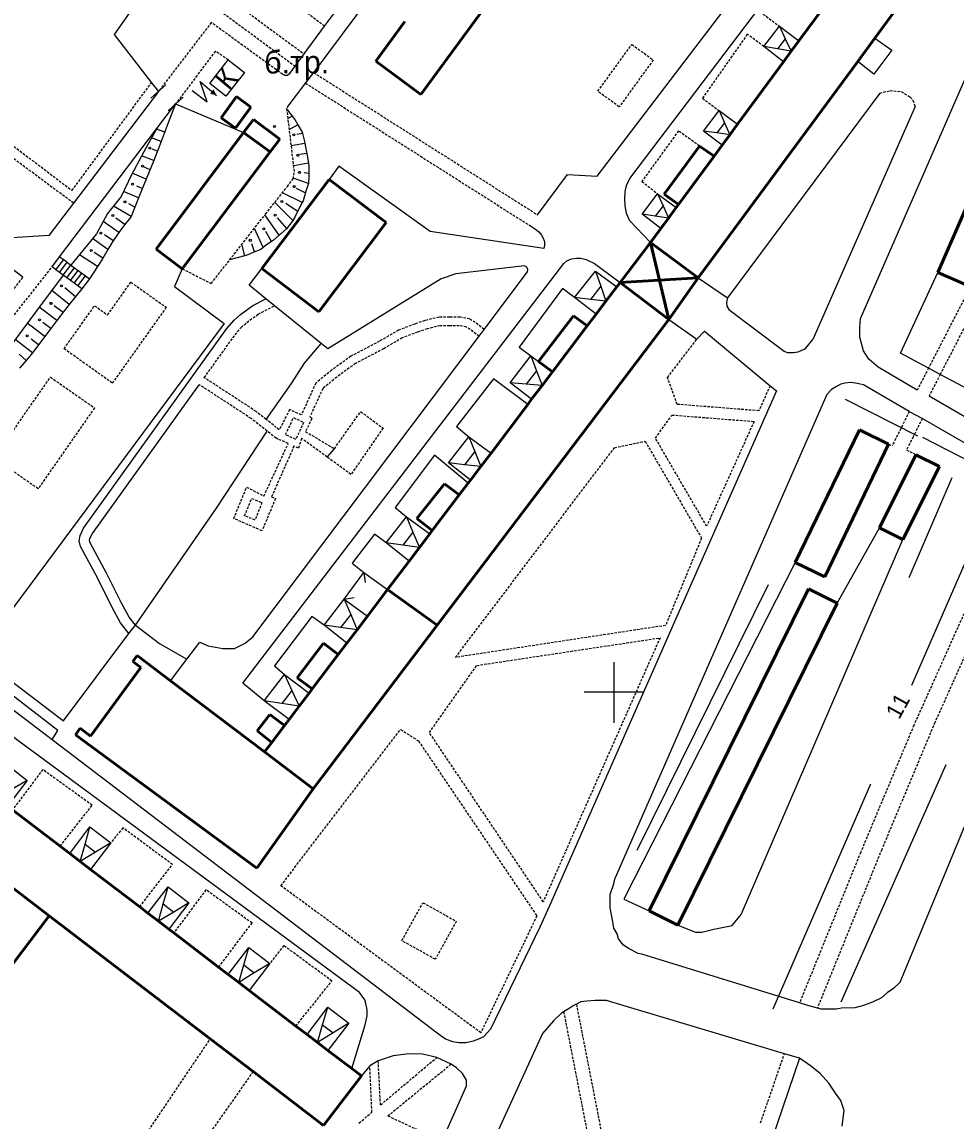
# Model space of a CAD drawing. Extents: x 1000 to 4000, y -5000 to -1000.
# Drawn here: x 1682.6 to 1867.8, y -2485 to -2267.1 of the extents above; entities that cross this region are included whole.
import ezdxf
from ezdxf.enums import TextEntityAlignment as Align

# ---------------------------------------------------------------- set-up
doc = ezdxf.new("R2010")
doc.units = 0
doc.header["$MEASUREMENT"] = 0
doc.linetypes.add('DASHED', pattern=[0.75, 0.5, -0.25])
for name, color, linetype in [('1', 7, 'CONTINUOUS'), ('11', 7, 'CONTINUOUS'), ('16', 7, 'CONTINUOUS'), ('17', 7, 'CONTINUOUS'), ('24', 7, 'CONTINUOUS'), ('25', 7, 'CONTINUOUS'), ('37', 7, 'CONTINUOUS'), ('40', 7, 'CONTINUOUS'), ('42', 7, 'CONTINUOUS'), ('6', 7, 'CONTINUOUS'), ('7', 7, 'CONTINUOUS')]:
    doc.layers.add(name, color=color, linetype=linetype)
doc.styles.get("Standard").update_dxf_attribs({"font": 'txt', "height": 0.2})

msp = doc.modelspace()

# ---------------------------------------------------------------- linework, layer by layer
at = {"layer": '1', "color": 253, "linetype": 'Continuous', "lineweight": 0}
for p, q in [((1800, -2406.06), (1800, -2394.02)), ((1805.96, -2400), (1794.04, -2400))]:
    msp.add_line(p, q, dxfattribs=at)
at = {"layer": '11', "color": 253, "linetype": 'Continuous', "lineweight": 0}
for p, q in [((1707.23, -2260.45), (1700.86, -2269.57)), ((1700.86, -2269.57), (1708.25, -2279.14)), ((1708.25, -2279.14), (1709.62, -2280.91)), ((1711.11, -2279.57), (1708.13, -2282.24)), ((1714.51, -2282.02), (1711.53, -2284.69)), ((1713.02, -2283.36), (1726.52, -2289.04)), ((1714.35, -2316.03), (1712.84, -2319.57)), ((1856.79, -2332.76), (1864.19, -2316.75)), ((1712.84, -2319.57), (1722.67, -2326.86)), ((1722.67, -2326.86), (1676.94, -2388.45)), ((1862.35, -2335.73), (1856.79, -2332.76)), ((1864.67, -2336.97), (1862.35, -2335.73)), ((1871.68, -2340.71), (1864.67, -2336.97)), ((1844.25, -2382.34), (1852.6, -2367.41)), ((1835.93, -2374.29), (1801.89, -2441.06)), ((1801.89, -2441.06), (1806.92, -2443.37))]:
    msp.add_line(p, q, dxfattribs=at)
at = {"layer": '16', "color": 253, "linetype": 'Continuous', "lineweight": 0}
for p, q in [((1719.8, -2279.33), (1723.48, -2274.62)), ((1723.48, -2274.62), (1726.67, -2277.11)), ((1726.67, -2277.11), (1722.99, -2281.82)), ((1719.3, -2282.93), (1717.87, -2278.92)), ((1717.87, -2278.92), (1721.15, -2281.68)), ((1722.99, -2281.82), (1719.8, -2279.33)), ((1716.31, -2280.7), (1719.3, -2282.93))]:
    msp.add_line(p, q, dxfattribs=at)
msp.add_solid([(1721.15, -2281.68), (1719.87, -2281.3), (1720.54, -2280.45)], dxfattribs=at)
at = {"layer": '24', "color": 253, "linetype": 'DASHED', "lineweight": 0}
for p, q in [((1669.35, -2226.22), (1736.74, -2275.86)), ((1706.99, -2250.23), (1738.51, -2273.45)), ((1742.57, -2267.94), (1737.46, -2264.13)), ((1829.52, -2265.53), (1832.76, -2267.92)), ((1720.11, -2267.21), (1709.62, -2280.91)), ((1734.22, -2277.47), (1720.11, -2267.21)), ((1826.41, -2269.55), (1817.51, -2282.21)), ((1829.69, -2271.98), (1826.41, -2269.55)), ((1720.91, -2272.89), (1713.02, -2283.36)), ((1723.48, -2274.62), (1720.91, -2272.89)), ((1796.76, -2280.84), (1803.5, -2271.55)), ((1803.5, -2271.55), (1807.75, -2274.63)), ((1807.75, -2274.63), (1801.01, -2283.93)), ((1740.35, -2277.1), (1784.79, -2305.33)), ((1692.48, -2300.53), (1708.25, -2279.14)), ((1738.76, -2279.2), (1783.38, -2307.54)), ((1664.86, -2279.49), (1692.48, -2300.53)), ((1801.01, -2283.93), (1796.76, -2280.84)), ((1852.67, -2281.22), (1854.71, -2280.71)), ((1854.71, -2280.71), (1856.94, -2280.92)), ((1856.94, -2280.92), (1858.67, -2281.97)), ((1817.51, -2282.21), (1820.83, -2284.67)), ((1858.67, -2281.97), (1859.25, -2282.6)), ((1859.25, -2282.6), (1859.68, -2283.87)), ((1736.59, -2296.69), (1735.08, -2284.06)), ((1692.78, -2303.03), (1669.87, -2286)), ((1812.77, -2288.7), (1805.5, -2298.71)), ((1816.94, -2291.72), (1812.77, -2288.7)), ((1736.34, -2298.22), (1736.59, -2296.69)), ((1735.19, -2299.75), (1736.34, -2298.22)), ((1805.5, -2298.71), (1808.62, -2301.18)), ((1730.87, -2305.22), (1735.19, -2299.75)), ((1723.74, -2314.29), (1730.87, -2305.22)), ((1720.07, -2318.96), (1723.74, -2314.29)), ((1675.03, -2332.84), (1688.54, -2315.66)), ((1714.35, -2316.03), (1720.07, -2318.96)), ((1668.15, -2336.52), (1682.74, -2317.73)), ((1699.54, -2325.19), (1704.16, -2318.7)), ((1704.16, -2318.7), (1711.17, -2323.68)), ((1870.71, -2319.51), (1862.35, -2335.73)), ((1873.08, -2320.63), (1864.67, -2336.97)), ((1690.91, -2331.89), (1696.97, -2323.36)), ((1696.97, -2323.36), (1699.54, -2325.19)), ((1711.17, -2323.68), (1700.49, -2338.7)), ((1727.16, -2326.66), (1729.43, -2325.03)), ((1729.43, -2325.03), (1732.64, -2323.37)), ((1726.08, -2327.64), (1727.16, -2326.66)), ((1760.45, -2326.99), (1757.24, -2328.2)), ((1762.45, -2326.32), (1760.45, -2326.99)), ((1765.26, -2325.62), (1762.45, -2326.32)), ((1765.47, -2327.32), (1762.93, -2327.95)), ((1767.38, -2325.62), (1765.26, -2325.62)), ((1767.38, -2327.32), (1765.47, -2327.32)), ((1769.44, -2325.62), (1767.38, -2325.62)), ((1769.28, -2327.32), (1767.38, -2327.32)), ((1770.68, -2327.57), (1769.28, -2327.32)), ((1771.33, -2325.97), (1769.44, -2325.62)), ((1772.43, -2326.7), (1771.33, -2325.97)), ((1774.22, -2328.07), (1772.43, -2326.7)), ((1718.71, -2337.63), (1724.82, -2329.12)), ((1724.82, -2329.12), (1726.08, -2327.64)), ((1757.24, -2328.2), (1753.46, -2330.41)), ((1761.02, -2328.59), (1757.97, -2329.74)), ((1762.93, -2327.95), (1761.02, -2328.59)), ((1771.44, -2328.08), (1770.68, -2327.57)), ((1773.2, -2329.43), (1771.44, -2328.08)), ((1753.46, -2330.41), (1747.79, -2333.38)), ((1757.97, -2329.74), (1754.28, -2331.9)), ((1810.58, -2337.57), (1816.41, -2329.97)), ((1700.49, -2338.7), (1690.91, -2331.89)), ((1747.79, -2333.38), (1743.97, -2336.15)), ((1754.28, -2331.9), (1748.69, -2334.82)), ((1748.69, -2334.82), (1745, -2337.5)), ((1862.35, -2335.73), (1860.12, -2340.08)), ((1677.02, -2353.57), (1688.21, -2337.53)), ((1688.21, -2337.53), (1696.94, -2343.63)), ((1728.99, -2344.32), (1718.71, -2337.63)), ((1743.97, -2336.15), (1740.83, -2338.72)), ((1745, -2337.5), (1742.21, -2339.79)), ((1812.49, -2342.92), (1810.58, -2337.57)), ((1864.67, -2336.97), (1862.48, -2341.22)), ((1728, -2345.71), (1717.72, -2339.02)), ((1740.83, -2338.72), (1737.97, -2345.02)), ((1742.21, -2339.79), (1739.68, -2345.36)), ((1830.92, -2339.23), (1828.7, -2344.2)), ((1696.94, -2343.63), (1685.76, -2359.66)), ((1730.99, -2345.91), (1728.99, -2344.32)), ((1735.62, -2343.97), (1733.59, -2347.98)), ((1737.97, -2345.02), (1735.62, -2343.97)), ((1744.51, -2351.72), (1749.72, -2344.34)), ((1749.72, -2344.34), (1754.17, -2347.65)), ((1828.7, -2344.2), (1812.49, -2342.92)), ((1858.53, -2344.35), (1855.16, -2351.1)), ((1731.16, -2348.22), (1728, -2345.71)), ((1733.59, -2347.98), (1730.99, -2345.91)), ((1734.83, -2348.93), (1736.41, -2345.55)), ((1736.41, -2345.55), (1738.42, -2346.5)), ((1738.42, -2346.5), (1736.84, -2349.87)), ((1740.06, -2345.74), (1738.79, -2348.29)), ((1739.68, -2345.36), (1740.06, -2345.74)), ((1808.18, -2349.62), (1811.48, -2345.04)), ((1811.48, -2345.04), (1827.76, -2346.31)), ((1827.76, -2346.31), (1818.34, -2367.08)), ((1861.12, -2345.72), (1859.31, -2349.38)), ((1732.95, -2349.65), (1731.16, -2348.22)), ((1736.84, -2349.87), (1734.83, -2348.93)), ((1738.79, -2348.29), (1744.51, -2351.72)), ((1754.17, -2347.65), (1747.81, -2356.82)), ((1730.54, -2361.1), (1735.37, -2350.67)), ((1736.5, -2351.22), (1732.06, -2361.23)), ((1735.37, -2350.67), (1732.95, -2349.65)), ((1737.39, -2351.6), (1736.5, -2351.22)), ((1738.02, -2349.69), (1737.39, -2351.6)), ((1743.09, -2353.38), (1738.02, -2349.69)), ((1800.05, -2351.51), (1806.15, -2350.24)), ((1806.15, -2350.24), (1817.34, -2369.45)), ((1818.34, -2367.08), (1808.18, -2349.62)), ((1854.42, -2350.79), (1855.16, -2351.1)), ((1859.31, -2349.38), (1857.96, -2351.99)), ((1747.81, -2356.82), (1743.09, -2353.38)), ((1768.55, -2393.09), (1800.05, -2351.51)), ((1859.84, -2352.92), (1857.96, -2351.99)), ((1685.76, -2359.66), (1677.02, -2353.57)), ((1724.56, -2365.56), (1727.11, -2359.32)), ((1727.11, -2359.32), (1730.54, -2361.1)), ((1726.72, -2365.05), (1728.09, -2361.57)), ((1728.09, -2361.57), (1730.16, -2362.38)), ((1732.83, -2361.61), (1730.16, -2367.98)), ((1732.06, -2361.23), (1732.83, -2361.61)), ((1730.16, -2362.38), (1728.79, -2365.86)), ((1730.16, -2367.98), (1724.56, -2365.56)), ((1728.79, -2365.86), (1726.72, -2365.05)), ((1817.34, -2369.45), (1810.2, -2386.76)), ((1873.06, -2376.22), (1859.44, -2406.55)), ((1877.24, -2375.66), (1863.61, -2405.99)), ((1810.2, -2386.76), (1768.55, -2393.09)), ((1772.75, -2394.69), (1809.1, -2389.22)), ((1809.1, -2389.22), (1785.94, -2441.55)), ((1763.35, -2408), (1772.75, -2394.69)), ((1733.9, -2438.36), (1757.65, -2407.38)), ((1757.65, -2407.38), (1761.21, -2409.67)), ((1785.94, -2441.55), (1763.35, -2408)), ((1859.44, -2406.55), (1848.89, -2431.72)), ((1863.61, -2405.99), (1853.07, -2431.16)), ((1761.21, -2409.67), (1784.67, -2444.35)), ((1686.68, -2415.34), (1680.69, -2423.31)), ((1696.47, -2422.41), (1686.68, -2415.34)), ((1690.13, -2430.51), (1696.47, -2422.41)), ((1702.58, -2426.88), (1700.18, -2429.87)), ((1712.4, -2434.17), (1702.58, -2426.88)), ((1848.89, -2431.72), (1836.77, -2461.61)), ((1853.07, -2431.16), (1840.31, -2462.62)), ((1705.91, -2442.56), (1712.4, -2434.17)), ((1773.56, -2467.52), (1733.9, -2438.36)), ((1719.05, -2439.18), (1712.67, -2447.72)), ((1728.19, -2445.78), (1719.05, -2439.18)), ((1757.9, -2449.26), (1762.09, -2441.74)), ((1762.09, -2441.74), (1768.7, -2445.43)), ((1784.67, -2444.35), (1773.56, -2467.52)), ((1721.56, -2454.5), (1728.19, -2445.78)), ((1768.7, -2445.43), (1764.51, -2452.95)), ((1764.51, -2452.95), (1757.9, -2449.26)), ((1734.48, -2450.23), (1731.7, -2453.8)), ((1744.03, -2457.27), (1734.48, -2450.23)), ((1736.88, -2466.19), (1744.03, -2457.27)), ((1792.51, -2461.87), (1807.36, -2537.86)), ((1789.98, -2463.37), (1805.42, -2542.43)), ((1698.87, -2499.95), (1719.91, -2468.74)), ((1753.66, -2481.84), (1753.22, -2473.11)), ((1753.66, -2481.84), (1764.81, -2472.43)), ((1829.04, -2485.4), (1833.77, -2471.68)), ((1728.4, -2475.21), (1714.32, -2495.24)), ((1751.95, -2483.28), (1751.54, -2474.06)), ((1767.68, -2473.78), (1755.13, -2484.05)), ((1749.38, -2485.45), (1751.95, -2483.28)), ((1765.83, -2489.01), (1755.13, -2484.05))]:
    msp.add_line(p, q, dxfattribs=at)
at = {"layer": '24', "color": 253, "linetype": 'Continuous', "lineweight": 0}
for p, q in [((1803.12, -2298.15), (1840.83, -2248.41)), ((1796.62, -2297.69), (1832.91, -2250.12)), ((1879.05, -2256.63), (1848.83, -2325.81)), ((1751.69, -2261.96), (1740.61, -2276.77)), ((1742.57, -2267.94), (1746.73, -2262.29)), ((1738.51, -2273.45), (1742.57, -2267.94)), ((1851.7, -2270.3), (1855.07, -2272.66)), ((1855.07, -2272.66), (1851.48, -2277.42)), ((1736.74, -2275.86), (1738.51, -2273.45)), ((1851.48, -2277.42), (1848.31, -2274.91)), ((1735.68, -2277.29), (1736.74, -2275.86)), ((1740.35, -2277.1), (1738.76, -2279.2)), ((1740.61, -2276.77), (1740.35, -2277.1)), ((1734.22, -2277.47), (1734.68, -2277.65)), ((1734.68, -2277.65), (1735.14, -2277.65)), ((1738.76, -2279.2), (1735.08, -2284.06)), ((1735.14, -2277.65), (1735.68, -2277.29)), ((1709.62, -2280.91), (1692.78, -2303.03)), ((1852.67, -2281.22), (1822.51, -2321.83)), ((1709.31, -2288.24), (1713.02, -2283.36)), ((1859.68, -2283.87), (1839.41, -2330.07)), ((1690.03, -2313.64), (1709.31, -2288.24)), ((1745.38, -2295.72), (1743.46, -2298.33)), ((1763.54, -2308.64), (1745.38, -2295.72)), ((1784.79, -2305.33), (1790.78, -2297.32)), ((1790.78, -2297.32), (1796.62, -2297.69)), ((1802.48, -2299.52), (1803.12, -2298.15)), ((1802.12, -2302.16), (1802.21, -2300.8)), ((1802.21, -2300.8), (1802.48, -2299.52)), ((1692.78, -2303.03), (1687.92, -2309.41)), ((1802.21, -2303.59), (1802.12, -2302.16)), ((1802.48, -2305), (1802.21, -2303.59)), ((1803.03, -2306.46), (1802.48, -2305)), ((1682.74, -2317.73), (1669.25, -2307.51)), ((1783.38, -2307.54), (1784.4, -2308.16)), ((1807.19, -2310.85), (1803.03, -2306.46)), ((1687.92, -2309.41), (1680.55, -2309.92)), ((1786.04, -2312.01), (1763.54, -2308.64)), ((1784.4, -2308.16), (1785.09, -2308.73)), ((1785.09, -2308.73), (1785.6, -2309.35)), ((1785.6, -2309.35), (1785.86, -2309.84)), ((1785.86, -2309.84), (1786.19, -2310.61)), ((1786.17, -2311.37), (1786.04, -2312.01)), ((1786.19, -2310.61), (1786.17, -2311.37)), ((1790.62, -2314.47), (1791.51, -2314.09)), ((1791.51, -2314.09), (1792.53, -2313.96)), ((1792.53, -2313.96), (1793.42, -2313.96)), ((1793.42, -2313.96), (1794.44, -2314.22)), ((1794.44, -2314.22), (1796.09, -2314.98)), ((1726.37, -2398.21), (1789.99, -2314.98)), ((1727.59, -2319.29), (1730.12, -2316.01)), ((1782.19, -2315.48), (1768.59, -2317.01)), ((1782.67, -2315.73), (1782.19, -2315.48)), ((1782.91, -2316.15), (1782.67, -2315.73)), ((1782.83, -2316.63), (1782.91, -2316.15)), ((1789.99, -2314.98), (1790.62, -2314.47)), ((1796.09, -2314.98), (1801.17, -2318.78)), ((1765.69, -2318.02), (1743.2, -2331.89)), ((1768.59, -2317.01), (1765.69, -2318.02)), ((1774.22, -2328.07), (1782.83, -2316.63)), ((1816.68, -2317.84), (1822.51, -2321.83)), ((1730.91, -2321.98), (1727.59, -2319.29)), ((1789.79, -2319.95), (1781.16, -2331.6)), ((1792.16, -2321.71), (1789.79, -2319.95)), ((1728.37, -2323.3), (1730.91, -2321.98)), ((1732.64, -2323.37), (1730.91, -2321.98)), ((1822.51, -2321.83), (1822.27, -2322.72)), ((1822.27, -2322.72), (1822.38, -2323.48)), ((1724.62, -2326.22), (1725.89, -2325.08)), ((1725.89, -2325.08), (1728.37, -2323.3)), ((1741.92, -2330.86), (1732.64, -2323.37)), ((1822.38, -2323.48), (1822.77, -2324.12)), ((1822.77, -2324.12), (1832.93, -2331.76)), ((1723.22, -2327.88), (1724.62, -2326.22)), ((1810.82, -2326.09), (1816.41, -2329.97)), ((1848.73, -2327.66), (1848.83, -2325.81)), ((1694.79, -2367.5), (1723.22, -2327.88)), ((1728.36, -2389.03), (1773.2, -2329.43)), ((1773.2, -2329.43), (1774.22, -2328.07)), ((1816.41, -2329.97), (1817.95, -2328.41)), ((1817.95, -2328.41), (1830.92, -2339.23)), ((1848.73, -2329.61), (1848.73, -2327.66)), ((1743.2, -2331.89), (1741.92, -2330.86)), ((1781.16, -2331.6), (1783.49, -2333.33)), ((1838.02, -2331.76), (1839.41, -2330.07)), ((1849.43, -2332.32), (1848.73, -2329.61)), ((1832.93, -2331.76), (1833.7, -2332.39)), ((1833.7, -2332.39), (1834.33, -2332.65)), ((1834.33, -2332.65), (1835.6, -2332.65)), ((1835.6, -2332.65), (1836.49, -2332.52)), ((1836.49, -2332.52), (1837.7, -2332.01)), ((1837.7, -2332.01), (1838.02, -2331.76)), ((1850.54, -2333.93), (1849.43, -2332.32)), ((1852.35, -2335.53), (1850.54, -2333.93)), ((1860.12, -2340.08), (1852.35, -2335.53)), ((1776.09, -2337.84), (1768.76, -2347.3)), ((1782.88, -2342.92), (1776.09, -2337.84)), ((1696.53, -2368.55), (1717.72, -2339.02)), ((1832.17, -2340.27), (1812.14, -2385.57)), ((1830.92, -2339.23), (1832.17, -2340.27)), ((1843.09, -2339.98), (1842.2, -2340.94)), ((1844.13, -2339.35), (1843.09, -2339.98)), ((1844.97, -2338.93), (1844.13, -2339.35)), ((1845.73, -2338.72), (1844.97, -2338.93)), ((1846.99, -2338.58), (1845.73, -2338.72)), ((1848.17, -2338.79), (1846.99, -2338.58)), ((1849.48, -2339.05), (1848.17, -2338.79)), ((1858.53, -2344.35), (1849.48, -2339.05)), ((1842.2, -2340.94), (1800.22, -2436.8)), ((1862.48, -2341.22), (1883.21, -2353.26)), ((1858.53, -2344.35), (1861.12, -2345.72)), ((1861.12, -2345.72), (1882.24, -2357.95)), ((1768.76, -2347.3), (1771.17, -2349.34)), ((1743.09, -2353.38), (1744.51, -2351.72)), ((1764.36, -2353), (1756.58, -2363.4)), ((1771.05, -2358.53), (1764.36, -2353)), ((1756.58, -2363.4), (1758.79, -2365.2)), ((1694.09, -2368.9), (1694.79, -2367.5)), ((1696.03, -2369.54), (1696.53, -2368.55)), ((1752.47, -2368.65), (1748.07, -2374.44)), ((1754.78, -2370.4), (1752.47, -2368.65)), ((1693.9, -2369.98), (1694.09, -2368.9)), ((1694.15, -2371.13), (1693.9, -2369.98)), ((1695.96, -2369.94), (1696.03, -2369.54)), ((1696.07, -2370.41), (1695.96, -2369.94)), ((1699.33, -2376.38), (1696.07, -2370.41)), ((1697.53, -2377.32), (1694.15, -2371.13)), ((1748.07, -2374.44), (1750.34, -2376.28)), ((1700.45, -2383.17), (1697.53, -2377.32)), ((1702.25, -2382.24), (1699.33, -2376.38)), ((1689.65, -2407.6), (1659.14, -2383.93)), ((1660.41, -2382.53), (1690.79, -2405.7)), ((1702.11, -2386.22), (1700.45, -2383.17)), ((1703.81, -2385.12), (1702.25, -2382.24)), ((1703.76, -2388.39), (1702.11, -2386.22)), ((1705.05, -2386.73), (1703.81, -2385.12)), ((1740.03, -2384.99), (1732.61, -2394.75)), ((1742.46, -2386.73), (1740.03, -2384.99)), ((1812.14, -2385.57), (1787.18, -2442.33)), ((1659.41, -2387.2), (1688.52, -2409.36)), ((1690.79, -2405.7), (1703.76, -2388.39)), ((1703.76, -2388.39), (1705.05, -2386.73)), ((1705.05, -2386.73), (1709.82, -2390.32)), ((1709.82, -2390.32), (1715.26, -2393.42)), ((1715.26, -2393.42), (1717.81, -2390.05)), ((1717.81, -2390.05), (1719.46, -2390.81)), ((1724.74, -2391.33), (1726.84, -2390.3)), ((1726.84, -2390.3), (1728.36, -2389.03)), ((1749.51, -2459.57), (1657, -2391.35)), ((1719.46, -2390.81), (1722.38, -2391.33)), ((1722.38, -2391.33), (1724.74, -2391.33)), ((1712.01, -2397.71), (1715.26, -2393.42)), ((1732.61, -2394.75), (1734.63, -2396.48)), ((1730.62, -2401.68), (1726.37, -2398.21)), ((1688.52, -2409.36), (1689.65, -2407.6)), ((1856.71, -2457.51), (1877.14, -2408.02)), ((1688.52, -2409.36), (1765.15, -2467.74)), ((1799.21, -2440.11), (1799.91, -2438.02)), ((1799.91, -2438.02), (1800.22, -2436.8)), ((1799.21, -2441.65), (1799.21, -2440.11)), ((1787.18, -2442.33), (1785.23, -2446.56)), ((1799.21, -2442.76), (1799.21, -2441.65)), ((1799.49, -2444.16), (1799.21, -2442.76)), ((1799.77, -2445.55), (1799.49, -2444.16)), ((1785.23, -2446.56), (1775.51, -2466.83)), ((1799.91, -2446.8), (1799.77, -2445.55)), ((1800.6, -2447.92), (1799.91, -2446.8)), ((1800.88, -2448.9), (1800.6, -2447.92)), ((1801.86, -2450.15), (1800.88, -2448.9)), ((1802.97, -2450.85), (1801.86, -2450.15)), ((1804.78, -2451.82), (1802.97, -2450.85)), ((1805.48, -2451.96), (1804.78, -2451.82)), ((1836.77, -2461.61), (1805.48, -2451.96)), ((1856.71, -2457.51), (1855.41, -2458.78)), ((1750.53, -2460.97), (1749.51, -2459.57)), ((1854.16, -2459.62), (1853.05, -2460.59)), ((1855.41, -2458.78), (1854.16, -2459.62)), ((1750.78, -2461.74), (1750.53, -2460.97)), ((1751.04, -2463.01), (1750.78, -2461.74)), ((1792.03, -2462.13), (1790.73, -2462.89)), ((1792.51, -2461.87), (1792.03, -2462.13)), ((1793.42, -2461.38), (1792.51, -2461.87)), ((1794.61, -2461.27), (1793.42, -2461.38)), ((1796.22, -2461.16), (1794.61, -2461.27)), ((1797.08, -2461.16), (1796.22, -2461.16)), ((1798.48, -2461.16), (1797.08, -2461.16)), ((1799.99, -2461.59), (1798.48, -2461.16)), ((1833.77, -2471.68), (1799.99, -2461.59)), ((1838.43, -2462.13), (1836.77, -2461.61)), ((1840.31, -2462.62), (1838.43, -2462.13)), ((1849.43, -2462.13), (1847.76, -2462.55)), ((1851.24, -2461.43), (1849.43, -2462.13)), ((1853.05, -2460.59), (1851.24, -2461.43)), ((1750.65, -2465.94), (1751.04, -2464.16)), ((1751.04, -2464.16), (1751.04, -2463.01)), ((1789.55, -2463.64), (1787.94, -2465.15)), ((1789.98, -2463.37), (1789.55, -2463.64)), ((1790.73, -2462.89), (1789.98, -2463.37)), ((1841.08, -2462.82), (1840.31, -2462.62)), ((1844, -2462.82), (1841.08, -2462.82)), ((1845.11, -2462.68), (1844, -2462.82)), ((1847.76, -2462.55), (1845.11, -2462.68)), ((1747.95, -2474.63), (1750.65, -2465.94)), ((1774.18, -2468.25), (1775.51, -2466.83)), ((1787.94, -2465.15), (1785.76, -2467.69)), ((1785.76, -2467.69), (1751.17, -2543.56)), ((1765.15, -2467.74), (1766.55, -2468.76)), ((1766.55, -2468.76), (1767.95, -2469.27)), ((1772.14, -2469.14), (1773.16, -2468.76)), ((1773.16, -2468.76), (1774.18, -2468.25)), ((1767.95, -2469.27), (1769.22, -2469.48)), ((1769.22, -2469.48), (1770.57, -2469.44)), ((1770.57, -2469.44), (1772.14, -2469.14)), ((1753.22, -2473.11), (1751.54, -2474.06)), ((1756.16, -2472.1), (1753.22, -2473.11)), ((1759.29, -2471.71), (1756.16, -2472.1)), ((1761.97, -2471.77), (1759.29, -2471.71)), ((1764.81, -2472.43), (1761.97, -2471.77)), ((1767.68, -2473.78), (1764.81, -2472.43)), ((1836.79, -2472.58), (1831.19, -2488.9)), ((1836.79, -2472.58), (1833.77, -2471.68)), ((1838.94, -2474.09), (1836.79, -2472.58)), ((1751.54, -2474.06), (1749.87, -2476.09)), ((1768.73, -2474.49), (1767.68, -2473.78)), ((1769.95, -2475.59), (1768.73, -2474.49)), ((1840.88, -2475.6), (1838.94, -2474.09)), ((1770.69, -2476.9), (1769.95, -2475.59)), ((1770.72, -2478), (1770.69, -2476.9)), ((1842.6, -2477.54), (1840.88, -2475.6)), ((1843.89, -2479.48), (1842.6, -2477.54)), ((1770.72, -2478), (1765.83, -2489.01)), ((1844.97, -2480.98), (1843.89, -2479.48)), ((1845.61, -2482.92), (1844.97, -2480.98)), ((1845.2, -2486.03), (1845.61, -2482.92))]:
    msp.add_line(p, q, dxfattribs=at)
at = {"layer": '25', "color": 253, "linetype": 'Continuous', "lineweight": 0}
for p, q in [((1688.54, -2315.66), (1690.03, -2313.64)), ((1689.3, -2316.22), (1690.83, -2314.23)), ((1690.03, -2313.64), (1690.83, -2314.23)), ((1690.83, -2314.23), (1691.55, -2314.76)), ((1689.3, -2316.22), (1688.54, -2315.66)), ((1690.02, -2316.76), (1689.3, -2316.22)), ((1690.02, -2316.76), (1691.55, -2314.76)), ((1690.74, -2317.29), (1692.27, -2315.3)), ((1691.47, -2317.83), (1693, -2315.83)), ((1691.55, -2314.76), (1692.27, -2315.3)), ((1692.19, -2318.36), (1693.72, -2316.37)), ((1692.27, -2315.3), (1693, -2315.83)), ((1693, -2315.83), (1693.72, -2316.37)), ((1693.72, -2316.37), (1694.44, -2316.9)), ((1690.74, -2317.29), (1690.02, -2316.76)), ((1691.47, -2317.83), (1690.74, -2317.29)), ((1692.19, -2318.36), (1691.47, -2317.83)), ((1692.92, -2318.9), (1692.19, -2318.36)), ((1692.92, -2318.9), (1694.44, -2316.9)), ((1693.64, -2319.43), (1695.17, -2317.44)), ((1694.44, -2316.9), (1695.17, -2317.44)), ((1695.95, -2318.01), (1694.45, -2320.04)), ((1695.17, -2317.44), (1695.95, -2318.01)), ((1693.64, -2319.43), (1692.92, -2318.9)), ((1694.45, -2320.04), (1693.64, -2319.43))]:
    msp.add_line(p, q, dxfattribs=at)
at = {"layer": '37', "color": 253, "linetype": 'Continuous', "lineweight": 0}
for p, q in [((1713.02, -2283.36), (1711.58, -2287.09)), ((1734.95, -2284.23), (1736.65, -2286.42)), ((1736.17, -2285.8), (1735.23, -2286.34)), ((1711.58, -2287.09), (1710.14, -2290.82)), ((1737.26, -2287.49), (1735.51, -2288.49)), ((1736.65, -2286.42), (1737.26, -2287.49)), ((1737.26, -2287.49), (1738.11, -2288.97)), ((1709.31, -2288.24), (1707.17, -2291.96)), ((1710.14, -2290.82), (1708.25, -2290.09)), ((1710.86, -2288.96), (1709.24, -2288.33)), ((1738.32, -2289.22), (1737.1, -2289.44)), ((1738.11, -2288.97), (1738.66, -2291.07)), ((1707.17, -2291.96), (1704.26, -2297.43)), ((1709.42, -2292.69), (1708.39, -2292.29)), ((1710.14, -2290.82), (1708.7, -2294.55)), ((1738.68, -2291.19), (1735.93, -2291.68)), ((1738.66, -2291.07), (1738.68, -2291.19)), ((1738.68, -2291.19), (1739.12, -2293.61)), ((1708.7, -2294.55), (1706.28, -2293.62)), ((1708.7, -2294.55), (1708.27, -2295.69)), ((1739.04, -2293.16), (1737.66, -2293.39)), ((1739.12, -2293.61), (1739.38, -2295.13)), ((1707.96, -2296.41), (1706.78, -2295.92)), ((1708.27, -2295.69), (1707.2, -2298.26)), ((1739.38, -2295.13), (1736.45, -2295.64)), ((1739.38, -2295.13), (1739.48, -2295.71)), ((1739.48, -2295.71), (1739.48, -2297.8)), ((1704.26, -2297.43), (1702.26, -2301.71)), ((1707.2, -2298.26), (1704.42, -2297.11)), ((1707.2, -2298.26), (1705.67, -2301.96)), ((1739.38, -2299.11), (1736.37, -2298.05)), ((1739.48, -2297.15), (1738.53, -2297.02)), ((1739.48, -2297.8), (1739.39, -2299.08)), ((1705.67, -2301.96), (1702.71, -2300.73)), ((1706.43, -2300.11), (1705.34, -2299.66)), ((1738.12, -2302.9), (1734.23, -2300.96)), ((1738.74, -2300.98), (1737.01, -2300.11)), ((1738.84, -2300.63), (1738.3, -2302.54)), ((1739.38, -2299.11), (1738.84, -2300.63)), ((1739.39, -2299.08), (1739.38, -2299.11)), ((1702.26, -2301.71), (1699.52, -2305.08)), ((1704.92, -2303.81), (1703.74, -2303.15)), ((1705.18, -2303.14), (1704.21, -2305.68)), ((1705.67, -2301.96), (1705.18, -2303.14)), ((1736.25, -2306.44), (1732.69, -2302.91)), ((1737.36, -2304.77), (1734.86, -2303.11)), ((1738.12, -2302.9), (1737.48, -2304.18)), ((1738.3, -2302.54), (1738.12, -2302.9)), ((1699.52, -2305.08), (1697.35, -2309.11)), ((1704.21, -2305.68), (1700.71, -2303.61)), ((1733.59, -2309.4), (1730.75, -2305.37)), ((1737.48, -2304.18), (1736.66, -2305.82)), ((1701.8, -2308.86), (1698.68, -2306.64)), ((1702.96, -2307.23), (1701.2, -2305.98)), ((1703.09, -2307.06), (1701.8, -2308.86)), ((1704.18, -2305.78), (1703.09, -2307.06)), ((1704.21, -2305.68), (1704.18, -2305.78)), ((1735.1, -2308.08), (1733.23, -2305.92)), ((1735.93, -2306.92), (1735.02, -2308.1)), ((1736.25, -2306.44), (1735.93, -2306.92)), ((1736.66, -2305.82), (1736.25, -2306.44)), ((1697.35, -2309.11), (1692.27, -2315.3)), ((1700.6, -2310.46), (1698.95, -2309.31)), ((1701.8, -2308.86), (1700.35, -2310.88)), ((1730.42, -2311.83), (1728.66, -2308.03)), ((1732.02, -2310.63), (1730.89, -2308.68)), ((1733.59, -2309.4), (1732.47, -2310.38)), ((1733.93, -2309.11), (1733.59, -2309.4)), ((1735.02, -2308.1), (1733.93, -2309.11)), ((1699.6, -2312.2), (1696.58, -2310.04)), ((1700.35, -2310.88), (1699.6, -2312.2)), ((1726.79, -2313.46), (1726.17, -2311.19)), ((1728.65, -2312.71), (1728.13, -2311.08)), ((1730.42, -2311.83), (1729.92, -2312.2)), ((1731.01, -2311.38), (1730.42, -2311.83)), ((1732.47, -2310.38), (1731.01, -2311.38)), ((1697.52, -2315.61), (1693.94, -2313.26)), ((1698.62, -2313.94), (1696.88, -2312.8)), ((1698.53, -2314.07), (1697.52, -2315.61)), ((1699.6, -2312.2), (1698.53, -2314.07)), ((1726.79, -2313.46), (1723.74, -2314.29)), ((1727.37, -2313.3), (1726.79, -2313.46)), ((1728.55, -2312.75), (1727.37, -2313.3)), ((1729.92, -2312.2), (1728.55, -2312.75)), ((1697.52, -2315.61), (1695.95, -2318.01)), ((1690.74, -2317.29), (1685.44, -2324.35)), ((1691.95, -2323.15), (1688.45, -2320.34)), ((1693.2, -2321.59), (1691.04, -2319.85)), ((1694.45, -2320.04), (1691.95, -2323.15)), ((1685.44, -2324.35), (1677.6, -2334.89)), ((1689.49, -2326.31), (1685.97, -2323.64)), ((1690.7, -2324.72), (1688.97, -2323.4)), ((1691, -2324.33), (1689.49, -2326.31)), ((1691.95, -2323.15), (1691, -2324.33)), ((1687.08, -2329.5), (1683.58, -2326.84)), ((1688.29, -2327.91), (1686.67, -2326.68)), ((1689.49, -2326.31), (1687.08, -2329.5)), ((1687.08, -2329.5), (1684.66, -2332.68)), ((1684.66, -2332.68), (1681.19, -2330.06)), ((1685.87, -2331.09), (1684.4, -2329.98)), ((1683.42, -2334.25), (1681.98, -2332.99)), ((1683.82, -2333.79), (1682.09, -2335.75)), ((1684.66, -2332.68), (1683.82, -2333.79))]:
    msp.add_line(p, q, dxfattribs=at)
for centre in [(1732.63, -2287.81), (1736.49, -2289.48), (1707.92, -2292.11), (1737.25, -2293.54), (1706.45, -2295.68), (1737.61, -2296.92), (1704.5, -2299.27), (1736.52, -2299.75), (1702.99, -2302.78), (1734.09, -2302.7), (1700.6, -2305.46), (1732.77, -2305.39), (1698.22, -2309), (1730.51, -2308.1), (1727.84, -2310.4), (1696.27, -2312.41), (1690.42, -2319.43), (1688.32, -2322.9), (1686.05, -2326.14), (1683.58, -2329.33)]:
    msp.add_circle(centre, 0.2, dxfattribs=at)
at = {"layer": '40', "color": 253, "linetype": 'Continuous', "lineweight": 0}
for p, q in [((1738.56, -2334.75), (1741.92, -2330.86)), ((1736.01, -2338.76), (1738.56, -2334.75)), ((1730.99, -2345.91), (1736.01, -2338.76)), ((1845.84, -2341.88), (1860.14, -2349.15)), ((1721.11, -2363.49), (1731.16, -2348.22)), ((1861.13, -2349.45), (1870.82, -2354.39)), ((1866.96, -2357.51), (1858.41, -2377.31)), ((1876.73, -2357.88), (1858.97, -2398.65)), ((1705.05, -2386.73), (1721.11, -2363.49)), ((1825.21, -2444.09), (1857.28, -2369.75)), ((1830.57, -2378.74), (1804.49, -2431.4)), ((1865.8, -2414.41), (1844.93, -2461.48)), ((1850.87, -2418.26), (1831.45, -2462.83)), ((1823.39, -2446.28), (1825.21, -2444.09)), ((1812.62, -2446.19), (1816.11, -2447.56)), ((1817.38, -2447.56), (1819.75, -2447.01)), ((1819.75, -2447.01), (1823.39, -2446.28)), ((1816.11, -2447.56), (1817.38, -2447.56))]:
    msp.add_line(p, q, dxfattribs=at)
at = {"layer": '6', "color": 253, "linetype": 'Continuous', "lineweight": 40}
for p, q in [((1809.49, -2216.56), (1761.63, -2281.45)), ((1862.22, -2256.01), (1851.7, -2270.3)), ((1836.66, -2270.83), (1845.77, -2258.47)), ((1752.71, -2274.88), (1758.52, -2267)), ((1851.7, -2270.3), (1848.31, -2274.91)), ((1835.13, -2272.91), (1836.66, -2270.83)), ((1864.19, -2316.75), (1884.02, -2271.1)), ((1761.63, -2281.45), (1752.71, -2274.88)), ((1848.31, -2274.91), (1816.68, -2317.84)), ((1824.46, -2287.39), (1833.6, -2274.99)), ((1833.6, -2274.99), (1835.13, -2272.91)), ((1722.04, -2286.1), (1725.09, -2281.9)), ((1725.09, -2281.9), (1727.94, -2283.98)), ((1727.94, -2283.98), (1724.89, -2288.18)), ((1724.89, -2288.18), (1722.04, -2286.1)), ((1726.52, -2289.04), (1728.48, -2286.43)), ((1728.48, -2286.43), (1733.67, -2290.33)), ((1822.93, -2289.47), (1824.46, -2287.39)), ((1709.16, -2312.14), (1726.52, -2289.04)), ((1731.77, -2292.85), (1726.52, -2289.04)), ((1733.67, -2290.33), (1731.77, -2292.85)), ((1821.4, -2291.55), (1822.93, -2289.47)), ((1816.94, -2291.72), (1809.89, -2301.25)), ((1819.82, -2293.7), (1816.94, -2291.72)), ((1819.82, -2293.7), (1821.4, -2291.55)), ((1731.77, -2292.85), (1714.35, -2316.03)), ((1812.75, -2303.3), (1819.82, -2293.7)), ((1730.12, -2316.01), (1743.46, -2298.33)), ((1743.46, -2298.33), (1754.77, -2306.86)), ((1809.89, -2301.25), (1812.75, -2303.3)), ((1812.29, -2303.91), (1812.75, -2303.3)), ((1810.76, -2305.99), (1812.29, -2303.91)), ((1754.77, -2306.86), (1741.42, -2324.55)), ((1809.23, -2308.07), (1810.76, -2305.99)), ((1807.19, -2310.85), (1809.23, -2308.07)), ((1714.35, -2316.03), (1709.16, -2312.14)), ((1807.19, -2310.85), (1801.17, -2318.78)), ((1807.19, -2310.85), (1810.82, -2326.09)), ((1807.19, -2310.85), (1816.68, -2317.84)), ((1741.42, -2324.55), (1730.12, -2316.01)), ((1801.17, -2318.78), (1816.68, -2317.84)), ((1816.68, -2317.84), (1810.82, -2326.09)), ((1869.65, -2319.13), (1864.19, -2316.75)), ((1798.37, -2322.48), (1800.53, -2319.63)), ((1800.53, -2319.63), (1801.17, -2318.78)), ((1801.17, -2318.78), (1810.82, -2326.09)), ((1796.46, -2325.01), (1798.37, -2322.48)), ((1794.68, -2327.34), (1796.46, -2325.01)), ((1810.82, -2326.09), (1764.91, -2386.69)), ((1784.98, -2334.42), (1791.97, -2325.38)), ((1787.75, -2336.5), (1794.68, -2327.34)), ((1791.97, -2325.38), (1794.68, -2327.34)), ((1787.75, -2336.5), (1784.98, -2334.42)), ((1785.7, -2339.21), (1787.75, -2336.5)), ((1783.64, -2341.92), (1785.7, -2339.21)), ((1782.88, -2342.92), (1783.64, -2341.92)), ((1775.58, -2352.57), (1782.88, -2342.92)), ((1835.93, -2374.29), (1848.64, -2348)), ((1848.64, -2348), (1854.42, -2350.79)), ((1854.42, -2350.79), (1841.77, -2377.1)), ((1773.54, -2355.26), (1775.58, -2352.57)), ((1852.6, -2367.41), (1859.84, -2352.92)), ((1859.84, -2352.92), (1864.52, -2355.26)), ((1771.5, -2357.95), (1773.54, -2355.26)), ((1864.52, -2355.26), (1857.28, -2369.75)), ((1760.86, -2365.53), (1766.33, -2358.66)), ((1766.33, -2358.66), (1769.28, -2360.88)), ((1769.28, -2360.88), (1771.05, -2358.53)), ((1771.05, -2358.53), (1771.5, -2357.95)), ((1763.94, -2367.92), (1769.28, -2360.88)), ((1763.94, -2367.92), (1760.86, -2365.53)), ((1761.39, -2371.3), (1763.43, -2368.6)), ((1763.43, -2368.6), (1763.94, -2367.92)), ((1857.28, -2369.75), (1852.6, -2367.41)), ((1759.35, -2373.99), (1761.39, -2371.3)), ((1755.06, -2379.65), (1759.35, -2373.99)), ((1841.77, -2377.1), (1835.93, -2374.29)), ((1751.07, -2384.91), (1755.06, -2379.65)), ((1764.91, -2386.69), (1755.06, -2379.65)), ((1806.92, -2443.37), (1838.55, -2379.52)), ((1838.55, -2379.52), (1844.25, -2382.34)), ((1844.25, -2382.34), (1812.62, -2446.19)), ((1749.03, -2387.6), (1751.07, -2384.91)), ((1764.91, -2386.69), (1740.32, -2419.15)), ((1746.99, -2390.3), (1749.03, -2387.6)), ((1737.15, -2397.13), (1742.36, -2390.28)), ((1742.36, -2390.28), (1745.3, -2392.53)), ((1745.3, -2392.53), (1746.99, -2390.3)), ((1704.52, -2393.89), (1705.42, -2392.72)), ((1705.42, -2392.72), (1712.01, -2397.71)), ((1740.14, -2399.35), (1745.3, -2392.53)), ((1706.12, -2395.07), (1704.52, -2393.89)), ((1696.15, -2408.71), (1706.12, -2395.07)), ((1712.01, -2397.71), (1730.67, -2411.84)), ((1740.14, -2399.35), (1737.15, -2397.13)), ((1737.52, -2402.79), (1739.51, -2400.18)), ((1739.51, -2400.18), (1740.14, -2399.35)), ((1735.54, -2405.41), (1737.52, -2402.79)), ((1731.72, -2404.45), (1729.2, -2407.63)), ((1734.63, -2406.61), (1731.72, -2404.45)), ((1734.63, -2406.61), (1735.54, -2405.41)), ((1693.19, -2408.48), (1694.12, -2407.15)), ((1694.12, -2407.15), (1696.15, -2408.71)), ((1729.2, -2407.63), (1732.09, -2409.97)), ((1732.09, -2409.97), (1734.63, -2406.61)), ((1729.11, -2434.92), (1693.19, -2408.48)), ((1730.67, -2411.84), (1732.09, -2409.97)), ((1740.32, -2419.15), (1730.67, -2411.84)), ((1740.32, -2419.15), (1729.11, -2434.92)), ((1680.69, -2423.31), (1690.13, -2430.51)), ((1690.13, -2430.51), (1692.02, -2431.96)), ((1692.02, -2431.96), (1694.1, -2433.54)), ((1694.1, -2433.54), (1696.17, -2435.13)), ((1696.17, -2435.13), (1705.91, -2442.56)), ((1687.97, -2444.37), (1677.62, -2436.47)), ((1705.91, -2442.56), (1707.55, -2443.81)), ((1675.94, -2460.13), (1687.97, -2444.37)), ((1719.91, -2468.74), (1687.97, -2444.37)), ((1707.55, -2443.81), (1709.63, -2445.39)), ((1812.62, -2446.19), (1806.92, -2443.37)), ((1709.63, -2445.39), (1711.7, -2446.98)), ((1711.7, -2446.98), (1712.67, -2447.72)), ((1712.67, -2447.72), (1721.56, -2454.5)), ((1721.56, -2454.5), (1723.48, -2455.96)), ((1723.48, -2455.96), (1725.56, -2457.54)), ((1725.56, -2457.54), (1727.63, -2459.13)), ((1727.63, -2459.13), (1736.88, -2466.19)), ((1736.88, -2466.19), (1739.09, -2467.87)), ((1728.4, -2475.21), (1719.91, -2468.74)), ((1739.09, -2467.87), (1741.17, -2469.45)), ((1741.17, -2469.45), (1743.25, -2471.04)), ((1743.25, -2471.04), (1747.95, -2474.63)), ((1742.39, -2485.89), (1728.4, -2475.21)), ((1747.95, -2474.63), (1749.87, -2476.09)), ((1749.87, -2476.09), (1742.39, -2485.89))]:
    msp.add_line(p, q, dxfattribs=at)
at = {"layer": '7', "color": 253, "linetype": 'Continuous', "lineweight": 0}
for p, q in [((1829.69, -2271.98), (1832.76, -2267.92)), ((1832.76, -2267.92), (1836.66, -2270.83)), ((1832.76, -2267.92), (1833.94, -2270.42)), ((1833.94, -2270.42), (1832.41, -2272.45)), ((1833.94, -2270.42), (1835.13, -2272.91)), ((1833.6, -2274.99), (1829.69, -2271.98)), ((1832.41, -2272.45), (1829.69, -2271.98)), ((1835.13, -2272.91), (1832.41, -2272.45)), ((1817.75, -2288.73), (1820.83, -2284.67)), ((1820.83, -2284.67), (1824.46, -2287.39)), ((1820.83, -2284.67), (1821.88, -2287.07)), ((1821.88, -2287.07), (1820.34, -2289.1)), ((1821.88, -2287.07), (1822.93, -2289.47)), ((1821.4, -2291.55), (1817.75, -2288.73)), ((1820.34, -2289.1), (1817.75, -2288.73)), ((1822.93, -2289.47), (1820.34, -2289.1)), ((1805.55, -2305.23), (1808.62, -2301.18)), ((1808.62, -2301.18), (1812.29, -2303.91)), ((1808.62, -2301.18), (1809.69, -2303.58)), ((1809.23, -2308.07), (1805.55, -2305.23)), ((1808.16, -2305.61), (1805.55, -2305.23)), ((1809.69, -2303.58), (1808.16, -2305.61)), ((1809.69, -2303.58), (1810.76, -2305.99)), ((1810.76, -2305.99), (1808.16, -2305.61)), ((1792.16, -2321.71), (1796.3, -2316.53)), ((1796.3, -2316.53), (1800.53, -2319.63)), ((1796.3, -2316.53), (1797.33, -2319.51)), ((1797.33, -2319.51), (1795.33, -2322.1)), ((1797.33, -2319.51), (1798.37, -2322.48)), ((1796.46, -2325.01), (1792.16, -2321.71)), ((1795.33, -2322.1), (1792.16, -2321.71)), ((1798.37, -2322.48), (1795.33, -2322.1)), ((1779.37, -2338.68), (1783.49, -2333.33)), ((1783.49, -2333.33), (1784.98, -2334.42)), ((1783.49, -2333.33), (1784.6, -2336.27)), ((1784.6, -2336.27), (1782.53, -2338.94)), ((1784.6, -2336.27), (1785.7, -2339.21)), ((1783.64, -2341.92), (1779.37, -2338.68)), ((1782.53, -2338.94), (1779.37, -2338.68)), ((1785.7, -2339.21), (1782.53, -2338.94)), ((1767.17, -2354.54), (1771.17, -2349.34)), ((1771.17, -2349.34), (1775.58, -2352.57)), ((1771.17, -2349.34), (1772.35, -2352.3)), ((1772.35, -2352.3), (1770.35, -2354.9)), ((1772.35, -2352.3), (1773.54, -2355.26)), ((1771.5, -2357.95), (1767.17, -2354.54)), ((1770.35, -2354.9), (1767.17, -2354.54)), ((1773.54, -2355.26), (1770.35, -2354.9)), ((1754.78, -2370.4), (1758.79, -2365.2)), ((1758.79, -2365.2), (1763.43, -2368.6)), ((1758.79, -2365.2), (1760.09, -2368.25)), ((1760.09, -2368.25), (1758.08, -2370.85)), ((1760.09, -2368.25), (1761.39, -2371.3)), ((1759.35, -2373.99), (1754.78, -2370.4)), ((1758.08, -2370.85), (1754.78, -2370.4)), ((1761.39, -2371.3), (1758.08, -2370.85)), ((1746.47, -2381.53), (1750.34, -2376.28)), ((1750.34, -2376.28), (1750.64, -2378.26)), ((1750.34, -2376.28), (1755.06, -2379.65)), ((1742.46, -2386.73), (1746.47, -2381.53)), ((1746.47, -2381.53), (1748.44, -2381.23)), ((1746.47, -2381.53), (1751.07, -2384.91)), ((1746.47, -2381.53), (1747.75, -2384.57)), ((1747.75, -2384.57), (1745.75, -2387.16)), ((1747.75, -2384.57), (1749.03, -2387.6)), ((1746.99, -2390.3), (1742.46, -2386.73)), ((1745.75, -2387.16), (1742.46, -2386.73)), ((1749.03, -2387.6), (1745.75, -2387.16)), ((1730.62, -2401.68), (1734.63, -2396.48)), ((1734.63, -2396.48), (1739.51, -2400.18)), ((1734.63, -2396.48), (1736.08, -2399.64)), ((1736.08, -2399.64), (1734.07, -2402.24)), ((1736.08, -2399.64), (1737.52, -2402.79)), ((1735.54, -2405.41), (1730.62, -2401.68)), ((1734.07, -2402.24), (1730.62, -2401.68)), ((1737.52, -2402.79), (1734.07, -2402.24)), ((1679.47, -2414.29), (1683.61, -2417.48)), ((1683.61, -2417.48), (1679.72, -2422.58)), ((1683.61, -2417.48), (1680.63, -2419.24)), ((1692.02, -2431.96), (1696.04, -2426.68)), ((1695.07, -2430.11), (1696.04, -2426.68)), ((1696.04, -2426.68), (1700.18, -2429.87)), ((1694.1, -2433.54), (1695.07, -2430.11)), ((1697.14, -2431.71), (1694.1, -2433.54)), ((1695.07, -2430.11), (1697.14, -2431.71)), ((1700.18, -2429.87), (1696.17, -2435.13)), ((1700.18, -2429.87), (1697.14, -2431.71)), ((1707.55, -2443.81), (1711.54, -2438.58)), ((1710.58, -2441.98), (1711.54, -2438.58)), ((1711.54, -2438.58), (1715.68, -2441.77)), ((1709.63, -2445.39), (1710.58, -2441.98)), ((1710.58, -2441.98), (1712.65, -2443.58)), ((1715.68, -2441.77), (1711.7, -2446.98)), ((1715.68, -2441.77), (1712.65, -2443.58)), ((1712.65, -2443.58), (1709.63, -2445.39)), ((1723.48, -2455.96), (1727.56, -2450.61)), ((1726.56, -2454.08), (1727.56, -2450.61)), ((1727.56, -2450.61), (1731.7, -2453.8)), ((1725.56, -2457.54), (1726.56, -2454.08)), ((1728.63, -2455.67), (1725.56, -2457.54)), ((1726.56, -2454.08), (1728.63, -2455.67)), ((1731.7, -2453.8), (1727.63, -2459.13)), ((1731.7, -2453.8), (1728.63, -2455.67)), ((1739.09, -2467.87), (1743.22, -2462.45)), ((1742.19, -2465.95), (1743.22, -2462.45)), ((1743.22, -2462.45), (1747.36, -2465.64)), ((1741.17, -2469.45), (1742.19, -2465.95)), ((1742.19, -2465.95), (1744.27, -2467.55)), ((1747.36, -2465.64), (1743.25, -2471.04)), ((1747.36, -2465.64), (1744.27, -2467.55)), ((1744.27, -2467.55), (1741.17, -2469.45))]:
    msp.add_line(p, q, dxfattribs=at)

# ---------------------------------------------------------------- texts
at = {"layer": '17', "color": 253, "linetype": 'Continuous', "lineweight": 0}
msp.add_text('б.тр.', height=4.5, dxfattribs=at).set_placement((1737.04, -2275.58), align=Align.MIDDLE)
msp.add_text('К', height=4, rotation=50.0526, dxfattribs=at).set_placement((1723.01, -2278.36), align=Align.MIDDLE)
at = {"layer": '42', "color": 253, "linetype": 'Continuous', "lineweight": 0}
msp.add_text('11', height=3.2, rotation=61.1964, dxfattribs=at).set_placement((1856.26, -2402.71), align=Align.MIDDLE)

doc.saveas('drawing.dxf')
